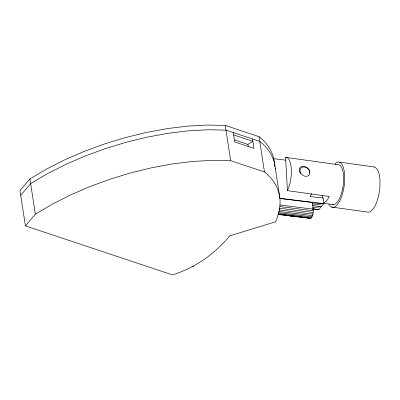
<?xml version="1.0" encoding="UTF-8"?>
<svg xmlns="http://www.w3.org/2000/svg" width="400" height="400" viewBox="0 0 400 400"><rect width="100%" height="100%" fill="white"/><g stroke="black" fill="none" stroke-linecap="round" stroke-linejoin="round"><path stroke-width="0.6" d="M278.065 214.45L310.865 218.38C314.76 214.19 312.735 207.535 312.445 202.53L280.97 198.59M309.57 172.91C310.09 170.595 308.655 168.345 306.615 167.33A5.815 3.965 30.4 0 0 301.385 166.6C298.54 167.735 298.875 171.56 300.57 173.57M293.025 215.535L292.975 215.975L290.76 215.865L291.31 216.045L287.025 215.37M287.455 190.66L289 186.735A20.18 7.64 -82.1 0 0 287.37 157.835L285.58 157.37L287.455 190.66L329.285 196.485C327.935 198.98 326.5 202.07 323.555 202.94M312.74 208.94L318.83 209.67L323.835 203.605L323.205 198.095L310.125 196.53A24.39 19.22 39.4 0 0 311.66 193.7M274.66 166.53C274.825 154.725 268.225 143.755 259.05 136.685L225.27 125.42L207.065 125.065L187.67 126.125L167.41 128.585L146.615 132.405L125.64 137.52L104.83 143.845L84.52 151.275L65.06 159.69L46.765 168.95L29.945 178.895L20 190.59L25.4 225.88L172.54 274.935C188 269.89 202.285 262.15 214.48 251.37C219.98 246.645 225.16 241.54 229.685 235.86L275.605 221.785C278.77 214.48 280.655 206.485 279.93 198.49L275.25 167.905C274.28 157.3 268.05 147.83 259.77 141.39L225.99 130.125L207.785 129.77L188.39 130.83L168.13 133.29L147.335 137.11L126.36 142.225L105.55 148.55L85.24 155.98L65.78 164.395L47.485 173.655L30.665 183.6L20.72 195.295M25.4 225.88L35.345 214.185L52.165 204.24L70.46 194.98L89.92 186.565L110.23 179.13L131.04 172.805L152.015 167.69L172.81 163.875L193.07 161.415L212.465 160.355L230.67 160.71L264.45 171.975C272.73 178.415 278.96 187.885 279.93 198.49M234.45 139.92L247.905 144.405L252.89 141.33L233.59 134.895M312.52 205.06L323.835 203.605L280.03 198.375M192.115 266.45L193.735 266.26M312.74 207.63L321.33 206.635L312.495 205.63M374.525 167.045L376.765 168.61A22.87 8.66 -82.1 0 1 380 180.945L379.9 186.67A22.87 8.66 -82.1 0 1 367.04 211.995L331.75 207.08M312.105 202.985L323.835 203.605M273.66 158.715L285.73 160.145M279.83 204.985L313.16 209.155M279.915 206.6L313.245 210.765M279.22 208.215L313.165 212.46M278.985 209.88L312.93 214.125M278.61 211.395L312.55 215.645M278.735 212.74L312.06 216.91M278.17 213.675L311.485 217.845M278.01 214.175L279.215 214.325M281.615 214.625L282.815 214.775M284.62 215L286.07 215.185M287.885 215.41L289.095 215.56M290.91 215.79L292.12 215.94M293.935 216.17L295.145 216.32M297.565 216.62L298.775 216.775M300.59 217L301.8 217.15M303.615 217.38L304.825 217.53M307.245 217.835L308.455 217.985M278.05 214.275L310.865 218.38M312.72 208.855L318.83 209.67M339.46 162.135L374.75 167.045M285.58 157.37L337.715 164.605A20.18 7.64 -82.1 0 1 343.14 185.885A20.18 7.64 -82.1 0 1 332.01 204.36M323.65 203.24L333.49 204.61M284.86 215.03L285.94 215.2M309.665 218.135L310.245 218.48M259.05 136.685L264.45 171.975M252.53 138.975L253.97 148.385L234.67 141.95L233.23 132.54M247.905 144.405L248.265 146.76M225.27 125.42L230.67 160.71M29.945 178.895L35.345 214.185M322.435 195.1L322.605 198.185M275.25 167.905L275.295 169.015M328.87 204.195A22.87 8.66 -82.1 0 0 343.62 189.145A22.87 8.66 -82.1 0 0 337.18 162.105L335.54 163.14A2.53 0.96 -82.1 0 1 335.495 164.46M300.25 172.225A5.38 4.23 39.2 0 0 308.71 175.41A5.38 4.23 39.2 0 0 305.705 167.29A5.38 4.23 39.2 0 0 300.25 172.225"/></g></svg>
